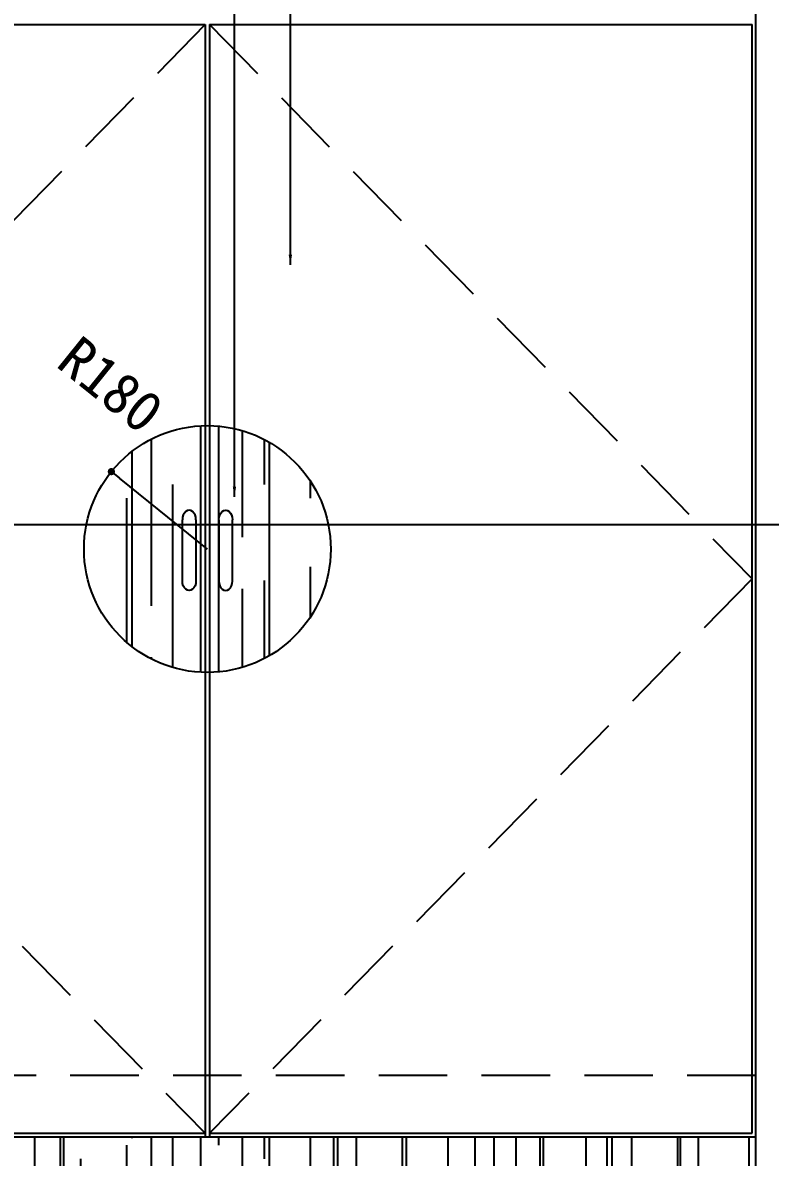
# Model space of a CAD drawing. Extents: x 493 to 4504, y 3788 to 7712.
# Drawn here: x 2207 to 3297, y 5122 to 6777 of the extents above; entities that cross this region are included whole.
import ezdxf

# ---------------------------------------------------------------- set-up
doc = ezdxf.new("R2010")
doc.units = 0
doc.header["$MEASUREMENT"] = 0
doc.linetypes.add('DASH1', pattern=[1.5, 1, -0.5])
doc.layers.get('0').update_dxf_attribs({"linetype": 'CONTINUOUS'})
doc.layers.get('DEFPOINTS').update_dxf_attribs({"color": 3, "linetype": 'CONTINUOUS'})
for name, color, linetype in [('3', 3, 'CONTINUOUS'), ('4', 4, 'CONTINUOUS'), ('7', 7, 'CONTINUOUS'), ('BH', 3, 'CONTINUOUS'), ('DIM', 3, 'CONTINUOUS'), ('TEXT', 3, 'CONTINUOUS')]:
    doc.layers.add(name, color=color, linetype=linetype)
doc.styles.add('HZ', font='')
doc.styles.get('HZ').set_extended_font_data('仿宋_GB2312')
doc.dimstyles.get("Standard").update_dxf_attribs({"dimscale": 30, "dimtxt": 2, "dimasz": 0.5, "dimexe": 1, "dimexo": 1, "dimgap": 0.5, "dimtad": 1, "dimdec": 0, "dimtxsty": 'HZ', "dimblk1": 'DOT', "dimblk2": 'DOT', "dimsah": 1, "dimcen": 0, "dimclrd": 256, "dimclre": 256, "dimclrt": 256, "dimazin": 3, "dimtfac": 0.5, "dimtdec": 4, "dimtmove": 0, "dimatfit": 3, "dimtolj": 1, "dimtzin": 0})

# ---------------------------------------------------------------- blocks, each defined once
blk = doc.blocks.new('_DOT')
at = {"color": 0, "linetype": 'BYBLOCK'}
blk.add_line((-0.35, 0), (-1, 0), dxfattribs=at)
at = {"color": 0, "linetype": 'BYBLOCK', "const_width": 0.35}
blk.add_lwpolyline([(-0.175, 0, 1), (0.175, 0, 1)], format="xyb", close=True, dxfattribs=at)
blk = doc.blocks.new('*D25')
at = {"linetype": 'BYBLOCK', "ltscale": 100}
blk.add_line((2476, 6009.5), (2347.6, 6113), dxfattribs=at)
at = {"layer": 'DEFPOINTS', "color": 0, "linetype": 'BYBLOCK', "ltscale": 100}
for p in [(2335.9, 6122.4), (2476, 6009.5)]:
    blk.add_point(p, dxfattribs=at)
at = {"linetype": 'BYBLOCK', "ltscale": 100, "xscale": 15, "yscale": 15, "zscale": 15, "rotation": 141.1440025939424}
blk.add_blockref('_DOT', (2335.9, 6122.4), dxfattribs=at)
at = {"linetype": 'BYBLOCK', "ltscale": 100, "insert": (2335, 6249), "char_height": 60, "attachment_point": 5, "rotation": 321.144, "style": 'HZ'}
blk.add_mtext('\\A1;R180', dxfattribs=at)

msp = doc.modelspace()

# ---------------------------------------------------------------- hatches: boundary and pattern name
at = {"layer": 'BH', "ltscale": 100}
h = msp.add_hatch(dxfattribs=at)
h.set_pattern_fill('AR-RROOF', color=256, scale=100, angle=90, style=0)
h.set_pattern_definition([(90, (-6333.72, 4233.41), (-100, 220), [1500, -200, 500, -100]), (90, (-6383.72, 4366.4), (-133, -100), [300, -33, 600, -75]), (90, (-6418.72, 4283.406), (-67, 520), [800, -140, 400, -100])])
h.paths.add_polyline_path([(2637.7, 6088.6), (2479, 6088.6), (2479, 5829.5, 0.40934), (2656, 6009.5, 0.114206)])
edge = h.paths.add_edge_path(flags=16)
edge.add_ellipse((2502.7, 5962.6), major_axis=(0, 13.7), ratio=0.722726, start_angle=90, end_angle=270, ccw=False)
edge.add_line((2492.8, 5962.6), (2492.8, 6052.3))
edge.add_ellipse((2502.7, 6052.3), major_axis=(0, -13.7), ratio=0.722726, start_angle=90, end_angle=270, ccw=False)
edge.add_line((2512.6, 6052.3), (2512.6, 5962.6))
edge = h.paths.add_edge_path(flags=0)
edge.add_ellipse((2502.7, 5962.6), major_axis=(0, 13.7), ratio=0.722726, start_angle=90, end_angle=270)
edge.add_line((2512.6, 5962.6), (2512.6, 6052.3))
edge.add_ellipse((2502.7, 6052.3), major_axis=(0, -13.7), ratio=0.722726, start_angle=90, end_angle=270, ccw=False)
edge.add_line((2512.6, 6052.3), (2512.6, 5962.6))
h.paths.add_polyline_path([(2479, 6189.5), (2479, 6088.6), (2637.7, 6088.6, 0.281953)])
h.paths.add_polyline_path([(2473, 6189.5, 0.281953), (2314.4, 6088.6), (2473, 6088.6)])
h.paths.add_polyline_path([(2473, 6088.6), (2314.4, 6088.6, 0.114206), (2296, 6009.5, 0.40934), (2473, 5829.5)])
h = msp.add_hatch(dxfattribs=at)
h.set_pattern_fill('AR-RROOF', color=256, scale=100, angle=90, style=0)
h.set_pattern_definition([(90, (-6333.72, 4189.9), (-100, 220), [1500, -200, 500, -100]), (90, (-6383.72, 4322.9), (-133, -100), [300, -33, 600, -75]), (90, (-6418.72, 4239.896), (-67, 520), [800, -140, 400, -100])])
h.paths.add_polyline_path([(1676, 5152.2), (1676, 5092.2), (3276, 5092.2), (3276, 5152.2)])

# ---------------------------------------------------------------- linework, layer by layer
at = {"layer": '3'}
for p, q in [((1681, 6774.7), (2473, 6774.7)), ((2473, 6774.7), (2473, 5152.2)), ((2479, 6774.7), (3271, 6774.7)), ((2479, 6774.7), (2479, 5152.2)), ((3271, 5157.2), (3271, 6774.7)), ((1681, 5157.2), (2473, 5157.2)), ((2479, 5157.2), (3271, 5157.2))]:
    msp.add_line(p, q, dxfattribs=at)
at = {"layer": '3', "linetype": 'DASH1', "ltscale": 100}
msp.add_line((1676, 5242.2), (3276, 5242.2), dxfattribs=at)
for points in [[(2473, 6774.7), (1681, 5966), (2473, 5157.2)], [(2479, 6774.7), (3271, 5966), (2479, 5157.2)]]:
    msp.add_lwpolyline(points, dxfattribs=at)
at = {"layer": '4'}
msp.add_line((3276, 4439.7), (3276, 6839.7), dxfattribs=at)
at = {"layer": '7'}
msp.add_line((1676, 5152.2), (3276, 5152.2), dxfattribs=at)
for points in [[(2439.5, 5962.6), (2439.5, 6052.3)], [(2439.5, 5962.6), (2439.5, 6052.3)], [(2459.3, 6052.3), (2459.3, 5962.6)], [(2459.3, 6052.3), (2459.3, 5962.6)], [(2492.8, 6052.3), (2492.8, 5962.6)], [(2512.6, 5962.6), (2512.6, 6052.3)], [(2512.6, 5962.6), (2512.6, 6052.3)]]:
    msp.add_lwpolyline(points, dxfattribs=at)
at = {"layer": '7', "ltscale": 100}
msp.add_circle((2476, 6009.5), 180, dxfattribs=at)
at = {"layer": '7'}
for centre, major_axis in [((2449.4, 6052.3), (0, -13.7)), ((2449.4, 6052.3), (0, -13.7)), ((2502.7, 5962.6), (0, 13.7)), ((2502.7, 5962.6), (0, 13.7))]:
    msp.add_ellipse(centre, major_axis=major_axis, ratio=0.722726, start_param=1.570796, end_param=4.712389, dxfattribs=at)
at = {"layer": '7', "extrusion": (0, 0, -1)}
for centre, major_axis in [((2502.7, 6052.3), (0, -13.7)), ((2502.7, 6052.3), (0, -13.7)), ((2449.4, 5962.6), (0, 13.7)), ((2449.4, 5962.6), (0, 13.7))]:
    msp.add_ellipse(centre, major_axis=major_axis, ratio=0.722726, start_param=1.570796, end_param=4.712389, dxfattribs=at)
at = {"layer": 'TEXT', "ltscale": 100}
msp.add_line((827.9, 6045.1), (4335.2, 6045.1), dxfattribs=at)

# ---------------------------------------------------------------- dimensions: what is measured, and where the dimension line sits
at = {"layer": 'DIM', "ltscale": 100}
dim = msp.add_radius_dim(center=(2476, 6009.5), mpoint=(2335.9, 6122.4), dimstyle='STANDARD', dxfattribs=at)
dim.commit()
dim.dimension.update_dxf_attribs({"geometry": '*D25', "text_midpoint": (2335, 6249), "dimtype": 132})

# ---------------------------------------------------------------- leaders
at = {"layer": 'TEXT', "ltscale": 100}
for points in [[(2515.5, 6085.6), (2515.5, 7661.1), (2910.6, 7661.1)], [(2597.1, 6423.9), (2597.1, 7526.8), (2904.3, 7526.8)]]:
    msp.add_leader(points, dimstyle='STANDARD', dxfattribs=at)

doc.saveas('drawing.dxf')
